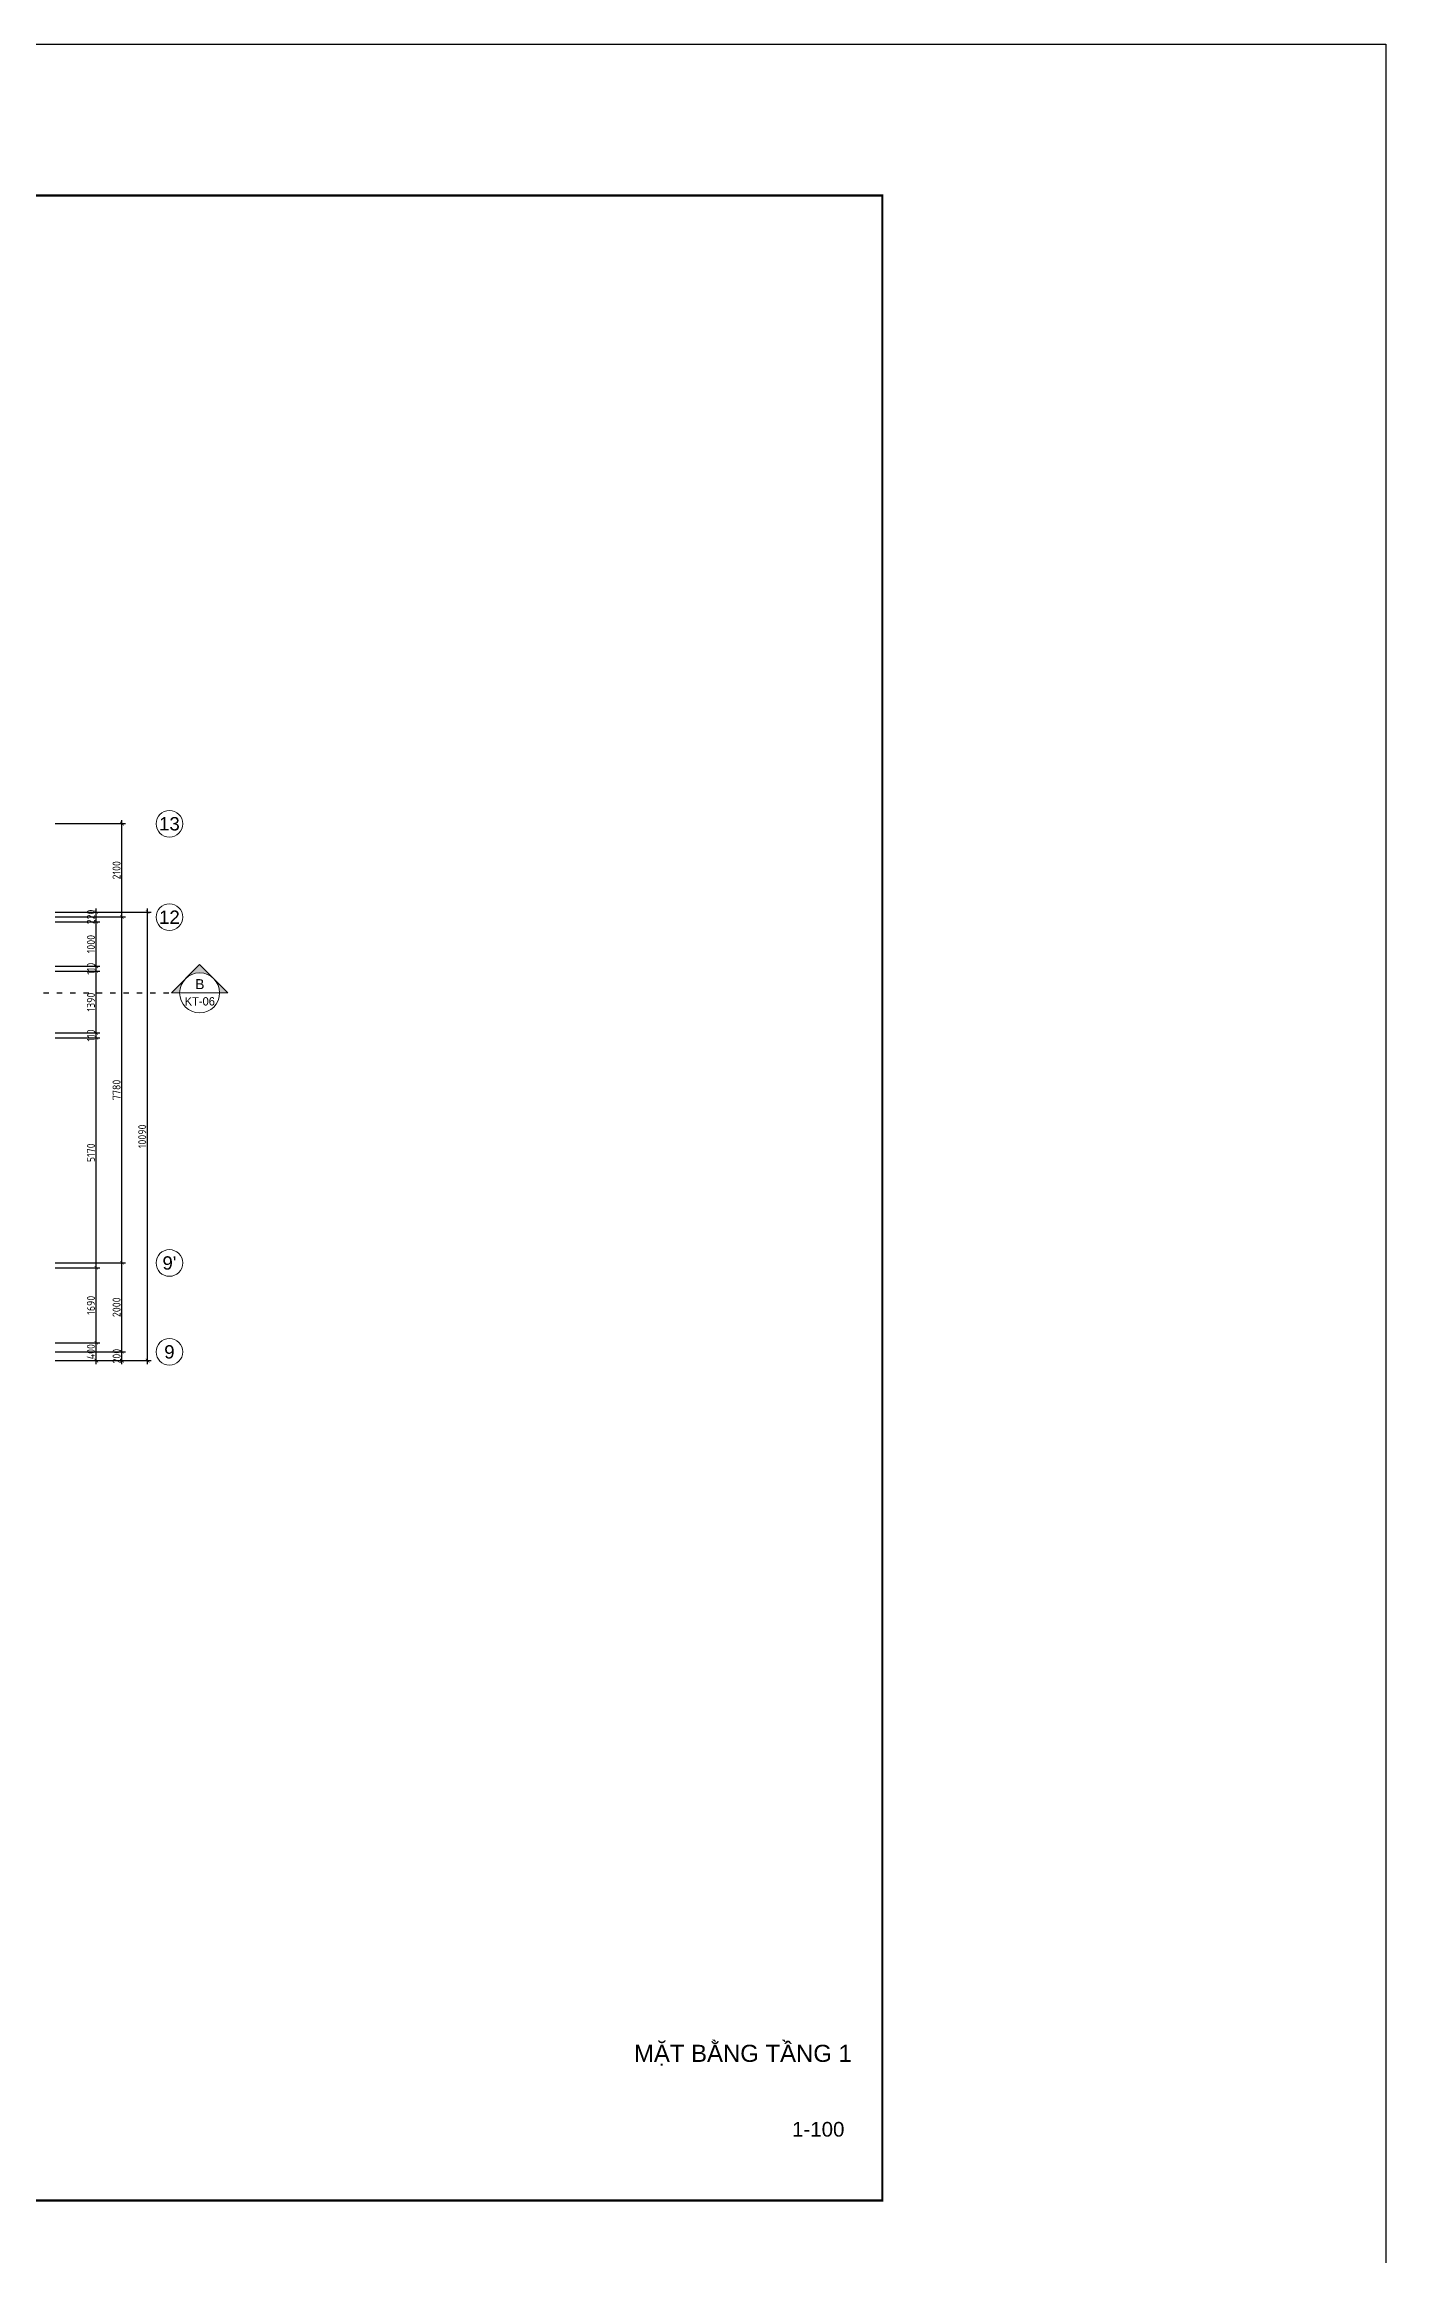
# Model space of a CAD drawing. Header units: inches. Extents: x 7154 to 95401, y -113037 to 84761.
# Drawn here: x 65219 to 95401, y 19729 to 69458 of the extents above; entities that cross this region are included whole.
import ezdxf
from ezdxf.enums import TextEntityAlignment as Align

# ---------------------------------------------------------------- set-up
doc = ezdxf.new("R2010")
doc.units = ezdxf.units.IN
doc.header["$MEASUREMENT"] = 0
doc.linetypes.add('ACAD_ISO03W100', pattern=[30, 12, -18])
doc.layers.get('DEFPOINTS').update_dxf_attribs({"color": 2})
for name, color, linetype in [('1', 1, 'Continuous'), ('A-Thay', 9, 'Continuous'), ('Dim', 144, 'Continuous'), ('KhungTen', 1, 'Continuous')]:
    doc.layers.add(name, color=color, linetype=linetype)
doc.layers.add('ZONES', color=7, linetype='Continuous', lineweight=18)
doc.styles.add('ARIALH', font='VnArialH.TTF')
doc.styles.add('AVANTH', font='VnAvantH.TTF')
doc.styles.add('ISOCP', font='isocp.shx')
doc.dimstyles.new('1-100', dxfattribs={"dimtxt": 180, "dimasz": 80, "dimexe": 80, "dimexo": 0, "dimgap": 30, "dimtad": 1, "dimdec": 0, "dimzin": 0, "dimdsep": 46, "dimtxsty": 'ISOCP', "dimblk1": 'ARCHTICK', "dimblk2": 'ARCHTICK', "dimsah": 1, "dimcen": 0.09, "dimdle": 80, "dimclrd": 8, "dimclre": 8, "dimclrt": 6, "dimadec": 0, "dimazin": 0, "dimtfac": 1, "dimtdec": 0, "dimtix": 1, "dimtmove": 2, "dimatfit": 3, "dimldrblk": 'ARCHTICK', "dimfxl": 80, "dimtolj": 1, "dimtzin": 0, "dimarcsym": 0})

# ---------------------------------------------------------------- blocks, each defined once
blk = doc.blocks.new('AXIS')
at = {"layer": 'ZONES'}
blk.add_circle((0, 0), 300, dxfattribs=at)
at = {"layer": 'ZONES', "style": 'ARIALH'}
blk.add_attdef('TENTRUCDINHVI', text='', height=300, dxfattribs=at).set_placement((0, 0), align=Align.MIDDLE)
blk = doc.blocks.new('_ArchTick')
at = {"color": 0, "linetype": 'ByBlock', "const_width": 0.15}
blk.add_lwpolyline([(-0.5, -0.5), (0.5, 0.5)], dxfattribs=at)
blk = doc.blocks.new('*D174')
at = {"layer": 'DEFPOINTS', "color": 0}
for p in [(65465, 40245), (65465, 39845), (66390, 40245)]:
    blk.add_point(p, dxfattribs=at)
at = {"layer": 'Dim', "color": 8, "lineweight": -2}
for p, q in [((66390, 39765), (66390, 40325)), ((65465, 40245), (66470, 40245)), ((65465, 39845), (66470, 39845))]:
    blk.add_line(p, q, dxfattribs=at)
at = {"layer": 'Dim', "color": 8, "lineweight": -2, "xscale": 80, "yscale": 80, "zscale": 80}
for p, rotation in [((66390, 40245), 90), ((66390, 39845), 270)]:
    blk.add_blockref('_ArchTick', p, dxfattribs=dict(at, rotation=rotation))
at = {"layer": 'Dim', "color": 6, "insert": (66268, 40045), "char_height": 180, "attachment_point": 5, "rotation": 90, "style": 'ISOCP'}
blk.add_mtext('\\A1;400', dxfattribs=at)
blk = doc.blocks.new('*D175')
at = {"layer": 'DEFPOINTS', "color": 0}
for p in [(65465, 41935), (66390, 41935), (65465, 40245)]:
    blk.add_point(p, dxfattribs=at)
at = {"layer": 'Dim', "color": 8, "lineweight": -2}
for p, q in [((65465, 41935), (66470, 41935)), ((66390, 40165), (66390, 42015)), ((65465, 40245), (66470, 40245))]:
    blk.add_line(p, q, dxfattribs=at)
at = {"layer": 'Dim', "color": 8, "lineweight": -2, "xscale": 80, "yscale": 80, "zscale": 80}
for p, rotation in [((66390, 41935), 90), ((66390, 40245), 270)]:
    blk.add_blockref('_ArchTick', p, dxfattribs=dict(at, rotation=rotation))
at = {"layer": 'Dim', "color": 6, "insert": (66270, 41090), "char_height": 180, "attachment_point": 5, "rotation": 90, "style": 'ISOCP'}
blk.add_mtext('\\A1;1690', dxfattribs=at)
blk = doc.blocks.new('*D176')
at = {"layer": 'DEFPOINTS', "color": 0}
for p in [(65465, 47105), (66390, 47105), (65465, 41935)]:
    blk.add_point(p, dxfattribs=at)
at = {"layer": 'Dim', "color": 8, "lineweight": -2}
for p, q in [((65465, 47105), (66470, 47105)), ((66390, 41855), (66390, 47185)), ((65465, 41935), (66470, 41935))]:
    blk.add_line(p, q, dxfattribs=at)
at = {"layer": 'Dim', "color": 8, "lineweight": -2, "xscale": 80, "yscale": 80, "zscale": 80}
for p, rotation in [((66390, 47105), 90), ((66390, 41935), 270)]:
    blk.add_blockref('_ArchTick', p, dxfattribs=dict(at, rotation=rotation))
at = {"layer": 'Dim', "color": 6, "insert": (66270, 44520), "char_height": 180, "attachment_point": 5, "rotation": 90, "style": 'ISOCP'}
blk.add_mtext('\\A1;5170', dxfattribs=at)
blk = doc.blocks.new('*D177')
at = {"layer": 'DEFPOINTS', "color": 0}
for p in [(65465, 47215), (65465, 47105), (66390, 47215)]:
    blk.add_point(p, dxfattribs=at)
at = {"layer": 'Dim', "color": 8, "lineweight": -2}
for p, q in [((66390, 47025), (66390, 47295)), ((65465, 47215), (66470, 47215)), ((65465, 47105), (66470, 47105))]:
    blk.add_line(p, q, dxfattribs=at)
at = {"layer": 'Dim', "color": 8, "lineweight": -2, "xscale": 80, "yscale": 80, "zscale": 80}
for p, rotation in [((66390, 47215), 90), ((66390, 47105), 270)]:
    blk.add_blockref('_ArchTick', p, dxfattribs=dict(at, rotation=rotation))
at = {"layer": 'Dim', "color": 6, "insert": (66268, 47160), "char_height": 180, "attachment_point": 5, "rotation": 90, "style": 'ISOCP'}
blk.add_mtext('\\A1;110', dxfattribs=at)
blk = doc.blocks.new('*D178')
at = {"layer": 'DEFPOINTS', "color": 0}
for p in [(65465, 48605), (66390, 48605), (65465, 47215)]:
    blk.add_point(p, dxfattribs=at)
at = {"layer": 'Dim', "color": 8, "lineweight": -2}
for p, q in [((65465, 48605), (66470, 48605)), ((66390, 47135), (66390, 48685)), ((65465, 47215), (66470, 47215))]:
    blk.add_line(p, q, dxfattribs=at)
at = {"layer": 'Dim', "color": 8, "lineweight": -2, "xscale": 80, "yscale": 80, "zscale": 80}
for p, rotation in [((66390, 48605), 90), ((66390, 47215), 270)]:
    blk.add_blockref('_ArchTick', p, dxfattribs=dict(at, rotation=rotation))
at = {"layer": 'Dim', "color": 6, "insert": (66270, 47910), "char_height": 180, "attachment_point": 5, "rotation": 90, "style": 'ISOCP'}
blk.add_mtext('\\A1;1390', dxfattribs=at)
blk = doc.blocks.new('*D179')
at = {"layer": 'DEFPOINTS', "color": 0}
for p in [(65465, 48715), (65465, 48605), (66390, 48715)]:
    blk.add_point(p, dxfattribs=at)
at = {"layer": 'Dim', "color": 8, "lineweight": -2}
for p, q in [((66390, 48525), (66390, 48795)), ((65465, 48715), (66470, 48715)), ((65465, 48605), (66470, 48605))]:
    blk.add_line(p, q, dxfattribs=at)
at = {"layer": 'Dim', "color": 8, "lineweight": -2, "xscale": 80, "yscale": 80, "zscale": 80}
for p, rotation in [((66390, 48715), 90), ((66390, 48605), 270)]:
    blk.add_blockref('_ArchTick', p, dxfattribs=dict(at, rotation=rotation))
at = {"layer": 'Dim', "color": 6, "insert": (66268, 48660), "char_height": 180, "attachment_point": 5, "rotation": 90, "style": 'ISOCP'}
blk.add_mtext('\\A1;110', dxfattribs=at)
blk = doc.blocks.new('*D180')
at = {"layer": 'DEFPOINTS', "color": 0}
for p in [(65465, 49715), (66390, 49715), (65465, 48715)]:
    blk.add_point(p, dxfattribs=at)
at = {"layer": 'Dim', "color": 8, "lineweight": -2}
for p, q in [((66390, 48635), (66390, 49795)), ((65465, 49715), (66470, 49715)), ((65465, 48715), (66470, 48715))]:
    blk.add_line(p, q, dxfattribs=at)
at = {"layer": 'Dim', "color": 8, "lineweight": -2, "xscale": 80, "yscale": 80, "zscale": 80}
for p, rotation in [((66390, 49715), 90), ((66390, 48715), 270)]:
    blk.add_blockref('_ArchTick', p, dxfattribs=dict(at, rotation=rotation))
at = {"layer": 'Dim', "color": 6, "insert": (66270, 49215), "char_height": 180, "attachment_point": 5, "rotation": 90, "style": 'ISOCP'}
blk.add_mtext('\\A1;1000', dxfattribs=at)
blk = doc.blocks.new('*D181')
at = {"layer": 'DEFPOINTS', "color": 0}
for p in [(65465, 49935), (66390, 49935), (65465, 49715)]:
    blk.add_point(p, dxfattribs=at)
at = {"layer": 'Dim', "color": 8, "lineweight": -2}
for p, q in [((65465, 49935), (66470, 49935)), ((66390, 49635), (66390, 50015)), ((65465, 49715), (66470, 49715))]:
    blk.add_line(p, q, dxfattribs=at)
at = {"layer": 'Dim', "color": 8, "lineweight": -2, "xscale": 80, "yscale": 80, "zscale": 80}
for p, rotation in [((66390, 49935), 90), ((66390, 49715), 270)]:
    blk.add_blockref('_ArchTick', p, dxfattribs=dict(at, rotation=rotation))
at = {"layer": 'Dim', "color": 6, "insert": (66268, 49825), "char_height": 180, "attachment_point": 5, "rotation": 90, "style": 'ISOCP'}
blk.add_mtext('\\A1;220', dxfattribs=at)
blk = doc.blocks.new('*D182')
at = {"layer": 'DEFPOINTS', "color": 0}
for p in [(65465, 40045), (65465, 39845), (66967, 40045)]:
    blk.add_point(p, dxfattribs=at)
at = {"layer": 'Dim', "color": 8, "lineweight": -2}
for p, q in [((65465, 40045), (67047, 40045)), ((65465, 39845), (67047, 39845)), ((66967, 39765), (66967, 40125))]:
    blk.add_line(p, q, dxfattribs=at)
at = {"layer": 'Dim', "color": 8, "lineweight": -2, "xscale": 80, "yscale": 80, "zscale": 80}
for p, rotation in [((66967, 40045), 90), ((66967, 39845), 270)]:
    blk.add_blockref('_ArchTick', p, dxfattribs=dict(at, rotation=rotation))
at = {"layer": 'Dim', "color": 6, "insert": (66848, 39945), "char_height": 180, "attachment_point": 5, "rotation": 90, "style": 'ISOCP'}
blk.add_mtext('\\A1;200', dxfattribs=at)
blk = doc.blocks.new('*D183')
at = {"layer": 'DEFPOINTS', "color": 0}
for p in [(65465, 42045), (66967, 42045), (65465, 40045)]:
    blk.add_point(p, dxfattribs=at)
at = {"layer": 'Dim', "color": 8, "lineweight": -2}
for p, q in [((65465, 42045), (67047, 42045)), ((66967, 39965), (66967, 42125)), ((65465, 40045), (67047, 40045))]:
    blk.add_line(p, q, dxfattribs=at)
at = {"layer": 'Dim', "color": 8, "lineweight": -2, "xscale": 80, "yscale": 80, "zscale": 80}
for p, rotation in [((66967, 42045), 90), ((66967, 40045), 270)]:
    blk.add_blockref('_ArchTick', p, dxfattribs=dict(at, rotation=rotation))
at = {"layer": 'Dim', "color": 6, "insert": (66847, 41045), "char_height": 180, "attachment_point": 5, "rotation": 90, "style": 'ISOCP'}
blk.add_mtext('\\A1;2000', dxfattribs=at)
blk = doc.blocks.new('*D184')
at = {"layer": 'DEFPOINTS', "color": 0}
for p in [(65465, 49825), (66967, 49825), (65465, 42045)]:
    blk.add_point(p, dxfattribs=at)
at = {"layer": 'Dim', "color": 8, "lineweight": -2}
for p, q in [((65465, 49825), (67047, 49825)), ((66967, 41965), (66967, 49905)), ((65465, 42045), (67047, 42045))]:
    blk.add_line(p, q, dxfattribs=at)
at = {"layer": 'Dim', "color": 8, "lineweight": -2, "xscale": 80, "yscale": 80, "zscale": 80}
for p, rotation in [((66967, 49825), 90), ((66967, 42045), 270)]:
    blk.add_blockref('_ArchTick', p, dxfattribs=dict(at, rotation=rotation))
at = {"layer": 'Dim', "color": 6, "insert": (66847, 45935), "char_height": 180, "attachment_point": 5, "rotation": 90, "style": 'ISOCP'}
blk.add_mtext('\\A1;7780', dxfattribs=at)
blk = doc.blocks.new('*D185')
at = {"layer": 'DEFPOINTS', "color": 0}
for p in [(65465, 49935), (67544, 49935), (65465, 39845)]:
    blk.add_point(p, dxfattribs=at)
at = {"layer": 'Dim', "color": 8, "lineweight": -2}
for p, q in [((65465, 49935), (67624, 49935)), ((67544, 39765), (67544, 50015)), ((65465, 39845), (67624, 39845))]:
    blk.add_line(p, q, dxfattribs=at)
at = {"layer": 'Dim', "color": 8, "lineweight": -2, "xscale": 80, "yscale": 80, "zscale": 80}
for p, rotation in [((67544, 49935), 90), ((67544, 39845), 270)]:
    blk.add_blockref('_ArchTick', p, dxfattribs=dict(at, rotation=rotation))
at = {"layer": 'Dim', "color": 6, "insert": (67424, 44890), "char_height": 180, "attachment_point": 5, "rotation": 90, "style": 'ISOCP'}
blk.add_mtext('\\A1;10090', dxfattribs=at)
blk = doc.blocks.new('*D186')
at = {"layer": 'DEFPOINTS', "color": 0}
for p in [(65465, 51925), (66967, 51925), (65465, 49825)]:
    blk.add_point(p, dxfattribs=at)
at = {"layer": 'Dim', "color": 8, "lineweight": -2}
for p, q in [((65465, 51925), (67047, 51925)), ((66967, 49745), (66967, 52005)), ((65465, 49825), (67047, 49825))]:
    blk.add_line(p, q, dxfattribs=at)
at = {"layer": 'Dim', "color": 8, "lineweight": -2, "xscale": 80, "yscale": 80, "zscale": 80}
for p, rotation in [((66967, 51925), 90), ((66967, 49825), 270)]:
    blk.add_blockref('_ArchTick', p, dxfattribs=dict(at, rotation=rotation))
at = {"layer": 'Dim', "color": 6, "insert": (66847, 50875), "char_height": 180, "attachment_point": 5, "rotation": 90, "style": 'ISOCP'}
blk.add_mtext('\\A1;2100', dxfattribs=at)
blk = doc.blocks.new('SEC2')
h = blk.add_hatch(color=256)
h.paths.add_polyline_path([(-849, 0), (-424, 424, 0.198912), (-600, 0)])
h.paths.add_polyline_path([(-424, 424), (0, 849), (424, 424, 0.198912), (0, 600, 0.198912)])
h.paths.add_polyline_path([(600, 0, 0.198912), (424, 424), (849, 0)])
blk.add_lwpolyline([(600, 0), (849, 0), (0, 849), (-849, 0), (-600, 0)])
at = {"layer": 'ZONES'}
blk.add_line((600, 0), (-600, 0), dxfattribs=at)
blk.add_circle((0, 0), 600, dxfattribs=at)
for tag, height, style, p in [('TENMATCAT', 300, 'ARIALH', (4, 262)), ('KT', 250, 'AVANTH', (4, -254))]:
    blk.add_attdef(tag, text='', height=height, dxfattribs=dict(at, style=style)).set_placement(p, align=Align.MIDDLE)

msp = doc.modelspace()

# ---------------------------------------------------------------- linework, layer by layer
at = {"const_width": 46.7}
msp.add_lwpolyline([(21420.5, 20950.7), (84072.5, 20950.7), (84072.5, 66055.4), (21420.5, 66055.4)], close=True, dxfattribs=at)
at = {"layer": '1', "linetype": 'ACAD_ISO03W100', "ltscale": 10}
msp.add_lwpolyline([(31359.2, 43357.5), (60106.1, 43357.5), (60106.1, 48117.1), (68079.9, 48117.1)], dxfattribs=at)
at = {"layer": 'A-Thay'}
msp.add_lwpolyline([(10020.5, 69458), (95401, 69458), (95401, -113037.5), (10020.5, -113037.5)], close=True, dxfattribs=at)

# ---------------------------------------------------------------- block references
at = {"layer": 'ZONES'}
for p, values in [((68035.8, 51921.2), {'TENTRUCDINHVI': '13'}), ((68035.8, 49821.2), {'TENTRUCDINHVI': '12'}), ((68035.8, 42041.2), {'TENTRUCDINHVI': "9'"}), ((68035.8, 40041.2), {'TENTRUCDINHVI': '9'})]:
    msp.add_blockref('AXIS', p, dxfattribs=at).add_auto_attribs(values)
at = {"layer": 'ZONES', "xscale": 0.75, "yscale": 0.75, "zscale": 0.7499999999945429}
msp.add_blockref('SEC2', (68716.3, 48117.1), dxfattribs=at).add_auto_attribs({'TENMATCAT': 'b', 'KT': 'kt-06'})

# ---------------------------------------------------------------- texts
at = {"layer": 'KhungTen', "ltscale": 0.2, "style": 'ARIALH'}
for s, height, p in [('MÆt b»ng tÇng 1', 385, (80938, 24068.7)), ('1-100', 330, (82632.4, 22387.5))]:
    msp.add_text(s, height=height, dxfattribs=at).set_placement(p, align=Align.CENTER)

# ---------------------------------------------------------------- dimensions: what is measured, and where the dimension line sits
at = {"layer": 'Dim'}
for base, p1, p2, picture, middle in [((66967.2, 51924.7), (65465.1, 49824.7), (65465.1, 51924.7), '*D186', (66847.2, 50874.7)), ((67544.5, 49934.7), (65465.1, 39844.7), (65465.1, 49934.7), '*D185', (67424.5, 44889.7)), ((66967.2, 49824.7), (65465.1, 42044.7), (65465.1, 49824.7), '*D184', (66847.2, 45934.7)), ((66390, 49714.7), (65465.1, 48714.7), (65465.1, 49714.7), '*D180', (66270, 49214.7)), ((66390, 48604.7), (65465.1, 47214.7), (65465.1, 48604.7), '*D178', (66270, 47909.7)), ((66390, 47104.7), (65465.1, 41934.7), (65465.1, 47104.7), '*D176', (66270, 44519.7)), ((66967.2, 42044.7), (65465.1, 40044.7), (65465.1, 42044.7), '*D183', (66847.2, 41044.7)), ((66390, 41934.7), (65465.1, 40244.7), (65465.1, 41934.7), '*D175', (66270, 41089.7))]:
    dim = msp.add_linear_dim(base=base, p1=p1, p2=p2, angle=90, dimstyle='1-100', dxfattribs=at)
    dim.commit()
    dim.dimension.update_dxf_attribs({"geometry": picture, "text_midpoint": middle})
for base, p1, p2, picture, middle in [((66390, 49934.7), (65465.1, 49714.7), (65465.1, 49934.7), '*D181', (66268, 49824.7)), ((66390, 48714.7), (65465.1, 48604.7), (65465.1, 48714.7), '*D179', (66267.9, 48659.7)), ((66390, 47214.7), (65465.1, 47104.7), (65465.1, 47214.7), '*D177', (66267.9, 47159.7)), ((66390, 40244.7), (65465.1, 39844.7), (65465.1, 40244.7), '*D174', (66267.9, 40044.7)), ((66967.2, 40044.7), (65465.1, 39844.7), (65465.1, 40044.7), '*D182', (66848.3, 39944.7))]:
    dim = msp.add_linear_dim(base=base, p1=p1, p2=p2, angle=90, dimstyle='1-100', dxfattribs=at)
    dim.commit()
    dim.dimension.update_dxf_attribs({"geometry": picture, "text_midpoint": middle, "dimtype": 160})

doc.saveas('drawing.dxf')
